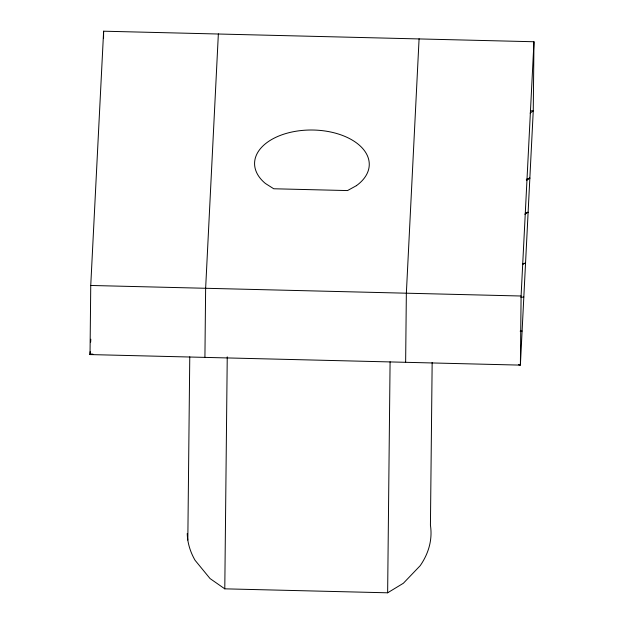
<?xml version="1.0" encoding="UTF-8"?>
<svg xmlns="http://www.w3.org/2000/svg" width="624" height="624" viewBox="0 0 624 624"><rect width="100%" height="100%" fill="white"/><g stroke="black" fill="none" stroke-linecap="round" stroke-linejoin="round"><path stroke-width="0.94" d="M92.914 354.128L90.028 354.572L90.745 285.464L103.623 31.2L533.972 41.746L533.255 110.846L520.377 365.118L90.028 354.572L90.176 351.686M103.553 37.97L103.623 31.2M187.824 540.072L189.766 356.819M204.922 357.263L205.631 288.436L218.361 33.868M432.159 362.443L430.427 525.229A146.406 86.627 0.6 0 1 420.17 565.711L403.369 583.253L387.637 592.8L224.788 588.838L227.245 356.842M387.637 592.8L390.086 361.78M405.639 362.263L406.349 293.358L419.086 38.782M533.972 41.746L521.095 296.01L520.377 365.118L518.474 364.712M90.659 342.085L90.8 339.206M530.119 113.131L533.255 110.846L530.338 110.76M526.633 180.305L529.831 178.105L527.015 178.87M524.776 214.204L528.107 212.183L525.369 213.19M522.873 264.272L525.533 263.047L522.725 263.874M526.282 179.696L529.831 178.105M90.028 354.572L91.915 354.089M520.931 297.383L523.809 297.008M520.159 331.157L522.093 331.063M521.095 296.01L90.745 285.464M224.788 588.838L210.062 578.573L195.055 560.266A146.406 86.627 0.6 0 1 187.239 533.489M356.374 185.687L347.521 190.57L273.741 188.768L265.418 183.487A57.353 33.938 0.6 0 1 274.443 138.005A57.353 33.938 0.6 0 1 351.897 139.885A57.353 33.938 0.6 0 1 356.374 185.687"/></g></svg>
